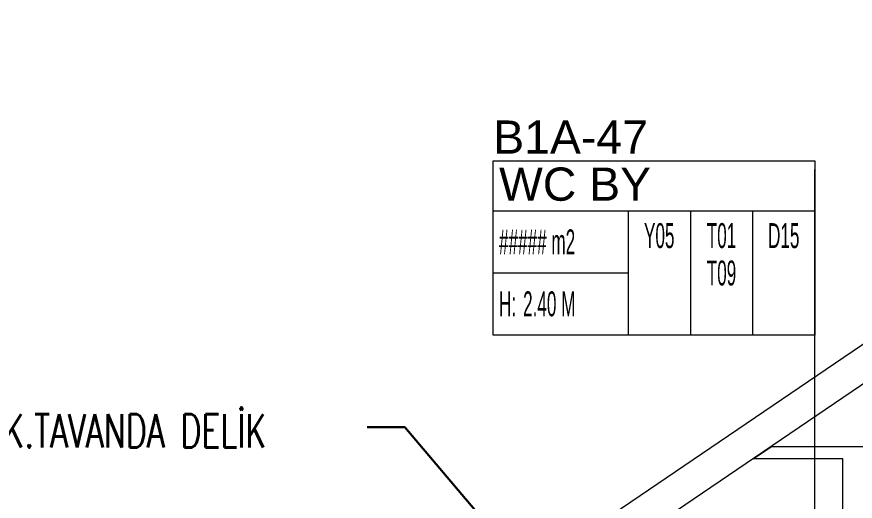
# Model space of a CAD drawing. Header units: metres. Extents: x -17822 to 152406, y -4219 to 19791.
# Drawn here: x 84020 to 85030, y 8004 to 8587 of the extents above; entities that cross this region are included whole.
import ezdxf
from ezdxf.enums import TextEntityAlignment as Align

# ---------------------------------------------------------------- set-up
doc = ezdxf.new("R2010")
doc.units = ezdxf.units.M
doc.header["$LTSCALE"] = 100
doc.header["$MEASUREMENT"] = 0
doc.layers.get('0').update_dxf_attribs({"color": 9, "lineweight": 9})
for name, color, linetype, lineweight in [('00', 9, 'Continuous', 9), ('01', 9, 'Continuous', 9), ('21_mahal200', 9, 'Continuous', 9), ('E-KABLO', 7, 'Continuous', 30)]:
    doc.layers.add(name, color=color, linetype=linetype, lineweight=lineweight)
doc.styles.add('Arial', font='arial.ttf', dxfattribs={"height": 2.5})
doc.styles.add('E-YAZI', font='txttw.shx')
doc.styles.add('MuuM_TEXT-STANDART', font='ARIALN.TTF')
doc.dimstyles.new('MuuM_DIM200', dxfattribs={"dimscale": 20, "dimtxt": 2, "dimasz": 1, "dimexe": 1, "dimexo": 1, "dimgap": 1, "dimtad": 1, "dimdec": 1, "dimrnd": 0.5, "dimdsep": 46, "dimtxsty": 'MuuM_TEXT-STANDART', "dimblk": 'ARCHTICK', "dimcen": 0, "dimdle": 0.15, "dimclrd": 256, "dimclre": 256, "dimclrt": 256, "dimadec": 0, "dimazin": 0, "dimtfac": 5, "dimtdec": 1, "dimtix": 1, "dimtmove": 2, "dimatfit": 3, "dimldrblk": 'DOT', "dimfxl": 3, "dimfxlon": 1, "dimtolj": 1, "dimlwd": -1, "dimlwe": -1, "dimarcsym": 0})

# ---------------------------------------------------------------- blocks, each defined once
blk = doc.blocks.new('1.Bod.Ara.Sitatik Elk')
at = {"layer": '01'}
blk.add_lwpolyline([(1695, -40), (60, -1150.3), (40, -1163.9), (40, -1188.2), (40, -1370), (40, -1370), (40, -1430), (40, -1430), (40, -1850), (470, -1850), (470, -1890), (40, -1890), (40, -2160), (470, -2160), (470, -2200), (40, -2200), (40, -2200), (40, -2200), (40, -2945), (0, -2945), (0, -1142.7), (1968.9, 194.4)], dxfattribs=at)
blk = doc.blocks.new('_ArchTick')
at = {"color": 0, "linetype": 'ByBlock', "const_width": 0.15}
blk.add_lwpolyline([(-0.5, -0.5), (0.5, 0.5)], dxfattribs=at)
blk = doc.blocks.new('_Dot')
at = {"color": 0, "linetype": 'ByBlock', "lineweight": -2}
blk.add_line((-0.5, 0), (-1, 0), dxfattribs=at)
at = {"color": 0, "linetype": 'ByBlock', "const_width": 0.5}
blk.add_lwpolyline([(-0.25, 0, 1), (0.25, 0, 1)], format="xyb", close=True, dxfattribs=at)
blk = doc.blocks.new('0_roomno2')
blk.add_lwpolyline([(19.375, -10.5), (0, -10.5), (0, 0), (19.375, 0)], close=True)
for points in [[(0, -3), (19.375, -3)], [(8.125, -3), (8.125, -10.5)], [(11.875, -3), (11.875, -10.5)], [(15.625, -3), (15.625, -10.5)], [(0, -6.75), (8.125, -6.75)]]:
    blk.add_lwpolyline(points)
at = {"style": 'MuuM_TEXT-STANDART', "width": 0.6}
blk.add_text('H:', height=1.5, dxfattribs=at).set_placement((0.35, -8.608), align=Align.MIDDLE_LEFT)
at = {"style": 'Arial'}
blk.add_attdef('ODANO', (0, 1.17), '', height=2, dxfattribs=at)
blk.add_attdef('MEKANADI', text='', height=2, dxfattribs=at).set_placement((0.35, -3), align=Align.BOTTOM_LEFT)
at = {"style": 'MuuM_TEXT-STANDART', "width": 0.6}
for tag, p in [('YER01', (10, -4.5)), ('TAVAN01', (13.75, -4.5)), ('DUVAR01', (17.5, -4.5)), ('YER02', (10, -6.75)), ('TAVAN02', (13.75, -6.75)), ('DUVAR02', (17.5, -6.75)), ('YER03', (10, -9)), ('TAVAN03', (13.75, -9)), ('DUVAR03', (17.5, -9))]:
    blk.add_attdef(tag, text='', height=1.5, dxfattribs=at).set_placement(p, align=Align.MIDDLE_CENTER)
for tag, p in [('M2', (0.35, -4.875)), ('TEMIZTAVANYUKSEKLIGI', (1.8, -8.608))]:
    blk.add_attdef(tag, text='', height=1.5, dxfattribs=at).set_placement(p, align=Align.MIDDLE_LEFT)
blk = doc.blocks.new('1.Bod.Ara.Mimari Elk')
at = {"layer": '00'}
for points in [[(1015.22, -575), (907.15, -575), (929.24, -560), (1560, -560), (1560, -575), (1175, -575)], [(1015.22, -925.08), (1015.22, -575), (907.15, -575), (929.24, -560), (1560, -560), (1560, -575), (1215.22, -575)]]:
    blk.add_lwpolyline(points, dxfattribs=at)
at = {"layer": '21_mahal200'}
ref = blk.add_blockref('0_roomno2', (594, -216.13), dxfattribs=dict(at, xscale=20, yscale=20, zscale=20))
ref.add_attrib('ODANO', 'B1A-47', (594, -207.48), dxfattribs={"layer": '0', "height": 40, "style": 'Arial'})
ref.add_attrib('MEKANADI', 'WC BY', dxfattribs={"layer": '0', "height": 40, "style": 'Arial'}).set_placement((601, -276.13), align=Align.BOTTOM_LEFT)
ref.add_attrib('M2', '##### m2', dxfattribs={"layer": '0', "height": 30, "style": 'MuuM_TEXT-STANDART', "width": 0.6}).set_placement((601, -313.63), align=Align.MIDDLE_LEFT)
ref.add_attrib('TEMIZTAVANYUKSEKLIGI', '2.40 M', dxfattribs={"layer": '0', "height": 30, "style": 'MuuM_TEXT-STANDART', "width": 0.6}).set_placement((630, -388.29), align=Align.MIDDLE_LEFT)
ref.add_attrib('YER01', 'Y05', dxfattribs={"layer": '0', "height": 30, "style": 'MuuM_TEXT-STANDART', "width": 0.6}).set_placement((794, -306.13), align=Align.MIDDLE_CENTER)
ref.add_attrib('TAVAN01', 'T01', dxfattribs={"layer": '0', "height": 30, "style": 'MuuM_TEXT-STANDART', "width": 0.6}).set_placement((869, -306.13), align=Align.MIDDLE_CENTER)
ref.add_attrib('DUVAR01', 'D15', dxfattribs={"layer": '0', "height": 30, "style": 'MuuM_TEXT-STANDART', "width": 0.6}).set_placement((944, -306.13), align=Align.MIDDLE_CENTER)
ref.add_attrib('TAVAN02', 'T09', dxfattribs={"layer": '0', "height": 30, "style": 'MuuM_TEXT-STANDART', "width": 0.6}).set_placement((869, -351.13), align=Align.MIDDLE_CENTER)
blk.add_leader([(981.5, -1172.24), (981.5, -226.38)], dimstyle='MuuM_DIM200', override={"dimasz": 1, "dimfxl": 10}, dxfattribs=at)

msp = doc.modelspace()

# ---------------------------------------------------------------- linework, layer by layer
at = {"layer": 'E-KABLO', "color": 7, "linetype": 'Continuous'}
for p, q in [((84487.55, 8093.34), (84442.14, 8093.34)), ((84675, 7871.89), (84487.55, 8093.34))]:
    msp.add_line(p, q, dxfattribs=at)

# ---------------------------------------------------------------- block references
for name in ['1.Bod.Ara.Mimari Elk', '1.Bod.Ara.Sitatik Elk']:
    msp.add_blockref(name, (84000, 8630))

# ---------------------------------------------------------------- texts
at = {"layer": 'E-KABLO', "color": 3, "linetype": 'Continuous', "style": 'E-YAZI', "width": 0.7}
msp.add_text('30x50 ELK.TAVANDA DELİK', height=40, dxfattribs=at).set_placement((83824.98, 8068.67))

doc.saveas('drawing.dxf')
